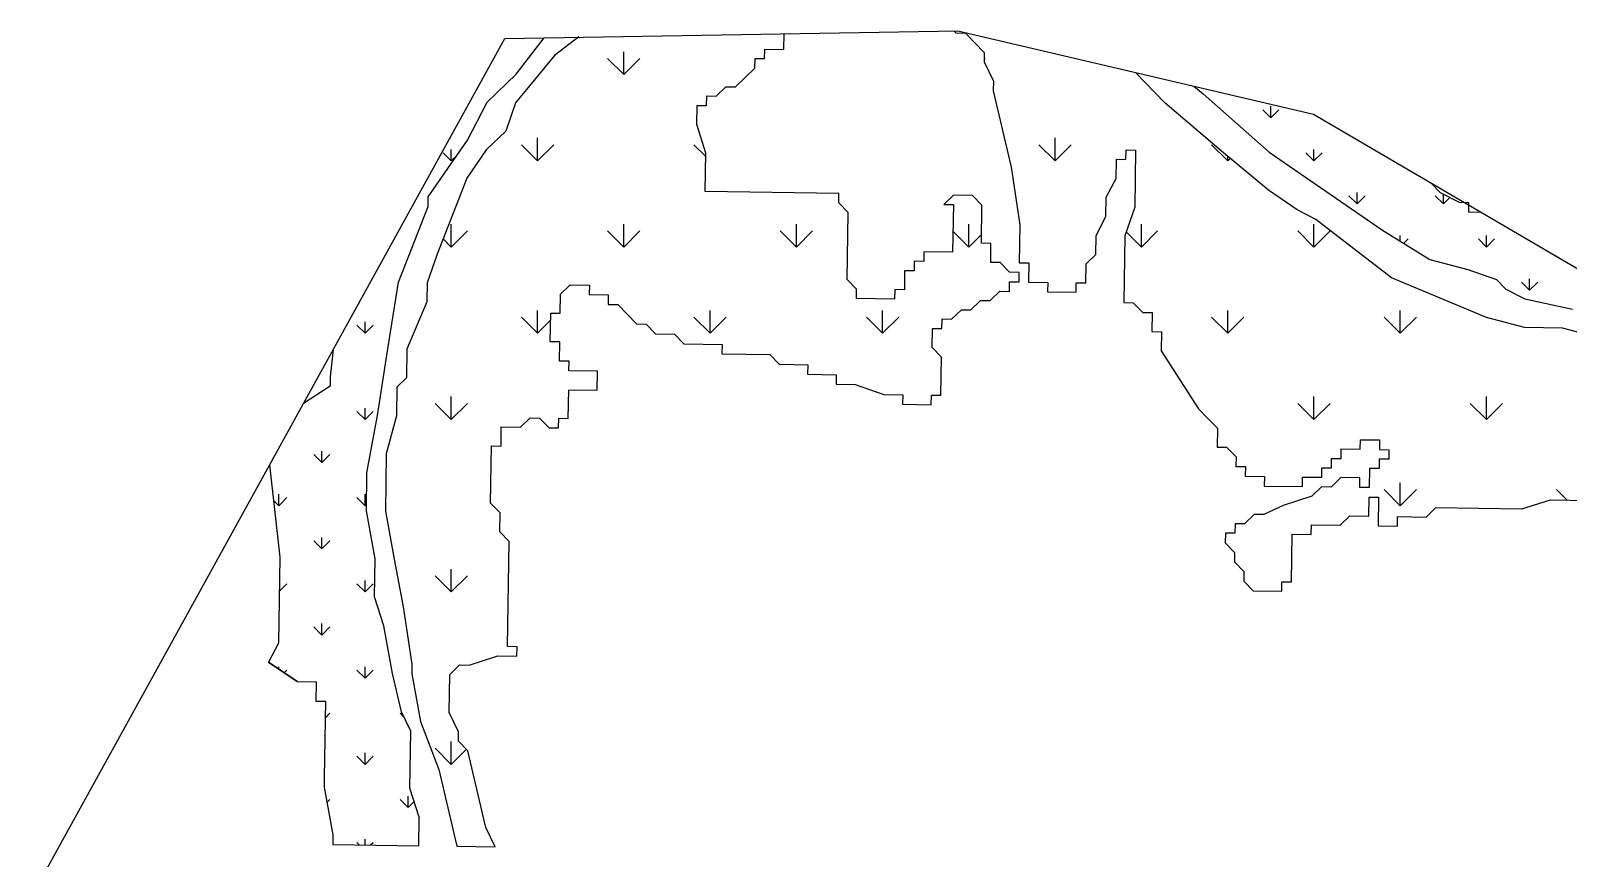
# Model space of a CAD drawing. Header units: metres. Extents: x 265309 to 267425, y 2141467 to 2144180.
# Drawn here: x 265461 to 266101, y 2143835 to 2144180 of the extents above; entities that cross this region are included whole.
import ezdxf

# ---------------------------------------------------------------- set-up
doc = ezdxf.new("R2010")
doc.units = ezdxf.units.M
doc.layers.add('MANGROOVES', color=112, linetype='Continuous')
doc.layers.add('village', color=3, linetype='Continuous')

msp = doc.modelspace()

# ---------------------------------------------------------------- linework, layer by layer
at = {"layer": 'MANGROOVES'}
for p, q in [((265845.27, 2144180.14), (265846.1, 2144179.28)), ((265846.1, 2144179.28), (265850.07, 2144179.22)), ((265850.07, 2144179.22), (265853.99, 2144175.19)), ((265662.95, 2144162.12), (265674.67, 2144177.26)), ((265689.03, 2144177.64), (265678.97, 2144169.83)), ((265774.43, 2144172.39), (265774.53, 2144178.95)), ((265853.99, 2144175.19), (265857.9, 2144171.16)), ((265678.97, 2144169.83), (265662.78, 2144150.19)), ((265762.39, 2144164.62), (265762.45, 2144168.6)), ((265762.45, 2144168.6), (265766.42, 2144168.54)), ((265766.42, 2144168.54), (265766.48, 2144172.51)), ((265766.48, 2144172.51), (265774.43, 2144172.39)), ((265857.9, 2144171.16), (265857.84, 2144167.18)), ((265857.84, 2144167.18), (265861.7, 2144159.17)), ((265650.85, 2144150.37), (265662.95, 2144162.12)), ((265754.32, 2144156.79), (265762.39, 2144164.62)), ((265933.13, 2144150.16), (265920.83, 2144162.83)), ((265746.31, 2144152.93), (265750.34, 2144156.85)), ((265750.34, 2144156.85), (265754.32, 2144156.79)), ((265861.7, 2144159.17), (265861.64, 2144155.19)), ((265861.64, 2144155.19), (265869.12, 2144123.27)), ((265945.18, 2144157.12), (265949.09, 2144153.9)), ((265949.09, 2144153.9), (265976.56, 2144129.63)), ((265642.67, 2144134.59), (265650.85, 2144150.37)), ((265662.78, 2144150.19), (265658.63, 2144138.32)), ((265738.18, 2144141.12), (265738.3, 2144149.07)), ((265738.3, 2144149.07), (265742.28, 2144149.01)), ((265742.28, 2144149.01), (265742.33, 2144152.99)), ((265742.33, 2144152.99), (265746.31, 2144152.93)), ((265956.68, 2144129.93), (265933.13, 2144150.16)), ((265741.98, 2144129.14), (265738.18, 2144141.12)), ((265626.41, 2144110.97), (265642.67, 2144134.59)), ((265658.63, 2144138.32), (265650.56, 2144130.49)), ((265650.56, 2144130.49), (265642.43, 2144118.68)), ((265741.74, 2144113.23), (265741.98, 2144129.14)), ((265916.88, 2144126.54), (265916.94, 2144130.52)), ((265916.94, 2144130.52), (265920.91, 2144130.46)), ((265920.91, 2144130.46), (265920.56, 2144106.6)), ((265976.32, 2144113.73), (265956.68, 2144129.93)), ((265976.56, 2144129.63), (266000.17, 2144113.37)), ((265869.12, 2144123.27), (265872.74, 2144099.36)), ((265912.78, 2144118.65), (265912.9, 2144126.6)), ((265912.9, 2144126.6), (265916.88, 2144126.54)), ((265642.43, 2144118.68), (265630.03, 2144087.06)), ((265908.69, 2144110.76), (265912.78, 2144118.65)), ((266043.96, 2144116.7), (266043.76, 2144116.9)), ((266047.87, 2144112.67), (266043.96, 2144116.7)), ((265626.35, 2144106.99), (265626.41, 2144110.97)), ((265797.39, 2144112.41), (265741.74, 2144113.23)), ((265797.33, 2144108.43), (265797.39, 2144112.41)), ((265845.09, 2144111.7), (265841.06, 2144107.78)), ((265853.04, 2144111.58), (265845.09, 2144111.7)), ((265856.96, 2144107.55), (265853.04, 2144111.58)), ((265908.57, 2144102.8), (265908.69, 2144110.76)), ((265988.13, 2144105.6), (265976.32, 2144113.73)), ((266000.17, 2144113.37), (266023.79, 2144097.12)), ((266055.76, 2144108.57), (266047.87, 2144112.67)), ((265613.96, 2144075.37), (265626.35, 2144106.99)), ((265801.25, 2144104.4), (265797.33, 2144108.43)), ((265800.84, 2144076.57), (265801.25, 2144104.4)), ((265841.06, 2144107.78), (265845.03, 2144107.72)), ((265845.03, 2144107.72), (265844.74, 2144087.85)), ((265856.72, 2144091.64), (265856.96, 2144107.55)), ((265904.48, 2144094.91), (265908.57, 2144102.8)), ((265920.56, 2144106.6), (265916.4, 2144094.74)), ((265996.02, 2144101.51), (265988.13, 2144105.6)), ((266059.74, 2144108.51), (266055.76, 2144108.57)), ((266059.68, 2144104.54), (266059.74, 2144108.51)), ((266065.01, 2144104.46), (266059.68, 2144104.54)), ((265872.74, 2144099.36), (265872.5, 2144083.46)), ((266011.74, 2144089.34), (265996.02, 2144101.51)), ((266023.79, 2144097.12), (266043.48, 2144084.9)), ((265860.7, 2144091.59), (265856.72, 2144091.64)), ((265860.58, 2144083.63), (265860.7, 2144091.59)), ((265904.36, 2144086.96), (265904.48, 2144094.91)), ((265916.4, 2144094.74), (265915.99, 2144066.91)), ((265630.03, 2144087.06), (265625.88, 2144075.19)), ((265828.78, 2144084.11), (265828.72, 2144080.13)), ((265832.75, 2144084.05), (265828.78, 2144084.11)), ((265832.81, 2144088.02), (265832.75, 2144084.05)), ((265844.74, 2144087.85), (265832.81, 2144088.02)), ((265864.55, 2144083.58), (265860.58, 2144083.63)), ((265868.47, 2144079.54), (265864.55, 2144083.58)), ((265872.5, 2144083.46), (265876.48, 2144083.4)), ((265876.48, 2144083.4), (265876.36, 2144075.45)), ((265900.33, 2144083.04), (265904.36, 2144086.96)), ((266027.47, 2144077.18), (266011.74, 2144089.34)), ((266043.48, 2144084.9), (266059.32, 2144080.69)), ((265824.75, 2144080.19), (265824.63, 2144072.24)), ((265828.72, 2144080.13), (265824.75, 2144080.19)), ((265872.44, 2144079.48), (265868.47, 2144079.54)), ((265872.39, 2144075.51), (265872.44, 2144079.48)), ((265900.21, 2144075.09), (265900.33, 2144083.04)), ((266066.98, 2144060.69), (266027.47, 2144077.18)), ((266059.32, 2144080.69), (266071.19, 2144076.53)), ((265609.57, 2144047.6), (265613.96, 2144075.37)), ((265625.88, 2144075.19), (265625.76, 2144067.24)), ((265681.35, 2144062.44), (265681.47, 2144070.39)), ((265681.47, 2144070.39), (265685.51, 2144074.3)), ((265685.51, 2144074.3), (265693.46, 2144074.19)), ((265693.46, 2144074.19), (265693.4, 2144070.21)), ((265804.75, 2144072.53), (265800.84, 2144076.57)), ((265804.69, 2144068.56), (265804.75, 2144072.53)), ((265820.65, 2144072.3), (265820.59, 2144068.32)), ((265824.63, 2144072.24), (265820.65, 2144072.3)), ((265860.34, 2144067.73), (265864.38, 2144071.65)), ((265864.38, 2144071.65), (265868.35, 2144071.59)), ((265868.35, 2144071.59), (265868.41, 2144075.57)), ((265868.41, 2144075.57), (265872.39, 2144075.51)), ((265876.36, 2144075.45), (265884.31, 2144075.33)), ((265884.31, 2144075.33), (265884.25, 2144071.35)), ((265884.25, 2144071.35), (265896.18, 2144071.18)), ((265896.18, 2144071.18), (265896.24, 2144075.15)), ((265896.24, 2144075.15), (265900.21, 2144075.09)), ((266071.19, 2144076.53), (266075.11, 2144072.5)), ((266075.11, 2144072.5), (266083, 2144068.41)), ((265625.76, 2144067.24), (265617.52, 2144047.48)), ((265693.4, 2144070.21), (265701.35, 2144070.09)), ((265701.35, 2144070.09), (265701.29, 2144066.12)), ((265701.29, 2144066.12), (265705.26, 2144066.06)), ((265705.26, 2144066.06), (265709.18, 2144062.02)), ((265820.59, 2144068.32), (265804.69, 2144068.56)), ((265844.33, 2144060.02), (265848.36, 2144063.93)), ((265848.36, 2144063.93), (265852.33, 2144063.88)), ((265852.33, 2144063.88), (265856.37, 2144067.79)), ((265856.37, 2144067.79), (265860.34, 2144067.73)), ((265915.99, 2144066.91), (265919.97, 2144066.85)), ((265919.97, 2144066.85), (265923.88, 2144062.81)), ((266083, 2144068.41), (266102.81, 2144064.13)), ((265677.2, 2144050.57), (265677.38, 2144062.49)), ((265677.38, 2144062.49), (265681.35, 2144062.44)), ((265709.18, 2144062.02), (265713.09, 2144057.99)), ((265713.09, 2144057.99), (265717.07, 2144057.93)), ((265717.07, 2144057.93), (265720.99, 2144053.89)), ((265840.29, 2144056.1), (265840.35, 2144060.08)), ((265840.35, 2144060.08), (265844.33, 2144060.02)), ((265923.88, 2144062.81), (265927.86, 2144062.75)), ((265927.86, 2144062.75), (265927.74, 2144054.8)), ((266082.82, 2144056.48), (266066.98, 2144060.69)), ((265720.99, 2144053.89), (265728.94, 2144053.78)), ((265728.94, 2144053.78), (265732.85, 2144049.74)), ((265836.2, 2144048.21), (265836.32, 2144056.16)), ((265836.32, 2144056.16), (265840.29, 2144056.1)), ((265927.74, 2144054.8), (265931.71, 2144054.74)), ((265931.71, 2144054.74), (265931.6, 2144046.79)), ((266098.72, 2144056.24), (266082.82, 2144056.48)), ((266130.4, 2144047.82), (266098.72, 2144056.24)), ((265586.85, 2144047.42), (265585.54, 2144036.02)), ((265605.18, 2144019.83), (265609.57, 2144047.6)), ((265617.52, 2144047.48), (265617.34, 2144035.55)), ((265681.18, 2144050.51), (265677.2, 2144050.57)), ((265681.06, 2144042.56), (265681.18, 2144050.51)), ((265732.85, 2144049.74), (265748.75, 2144049.51)), ((265748.75, 2144049.51), (265748.69, 2144045.53)), ((265748.69, 2144045.53), (265768.57, 2144045.24)), ((265768.57, 2144045.24), (265772.48, 2144041.2)), ((265840.11, 2144044.17), (265836.2, 2144048.21)), ((265931.6, 2144046.79), (265947.14, 2144022.7)), ((265685.03, 2144042.5), (265681.06, 2144042.56)), ((265684.98, 2144038.52), (265685.03, 2144042.5)), ((265696.9, 2144038.35), (265684.98, 2144038.52)), ((265696.78, 2144030.4), (265696.9, 2144038.35)), ((265772.48, 2144041.2), (265784.41, 2144041.02)), ((265784.41, 2144041.02), (265784.35, 2144037.05)), ((265839.88, 2144028.27), (265840.11, 2144044.17)), ((265585.48, 2144032.05), (265574.46, 2144024.93)), ((265585.54, 2144036.02), (265585.48, 2144032.05)), ((265617.34, 2144035.55), (265613.31, 2144031.63)), ((265784.35, 2144037.05), (265796.27, 2144036.87)), ((265796.27, 2144036.87), (265796.21, 2144032.9)), ((265796.21, 2144032.9), (265804.16, 2144032.78)), ((265804.16, 2144032.78), (265816.03, 2144028.63)), ((265613.31, 2144031.63), (265613.13, 2144019.71)), ((265684.68, 2144018.65), (265684.86, 2144030.57)), ((265684.86, 2144030.57), (265696.78, 2144030.4)), ((265816.03, 2144028.63), (265823.98, 2144028.51)), ((265823.98, 2144028.51), (265823.92, 2144024.53)), ((265835.84, 2144024.36), (265835.9, 2144028.33)), ((265835.9, 2144028.33), (265839.88, 2144028.27)), ((265600.85, 2143996.03), (265605.18, 2144019.83)), ((265613.13, 2144019.71), (265608.92, 2144003.86)), ((265823.92, 2144024.53), (265835.84, 2144024.36)), ((265947.14, 2144022.7), (265951.06, 2144018.67)), ((265656.68, 2144007.13), (265656.8, 2144015.08)), ((265656.8, 2144015.08), (265664.75, 2144014.97)), ((265664.75, 2144014.97), (265668.78, 2144018.88)), ((265668.78, 2144018.88), (265672.76, 2144018.82)), ((265672.76, 2144018.82), (265676.67, 2144014.79)), ((265676.67, 2144014.79), (265680.65, 2144014.73)), ((265680.65, 2144014.73), (265680.71, 2144018.7)), ((265680.71, 2144018.7), (265684.68, 2144018.65)), ((265951.06, 2144018.67), (265954.97, 2144014.64)), ((265954.97, 2144014.64), (265954.86, 2144006.68)), ((265652.35, 2143983.34), (265652.7, 2144007.19)), ((265652.7, 2144007.19), (265656.68, 2144007.13)), ((265954.86, 2144006.68), (265958.83, 2144006.63)), ((265958.83, 2144006.63), (265962.75, 2144002.59)), ((266014.48, 2144005.8), (266014.54, 2144009.77)), ((266014.54, 2144009.77), (266022.49, 2144009.66)), ((266022.49, 2144009.66), (266022.43, 2144005.68)), ((265608.92, 2144003.86), (265608.57, 2143980.01)), ((265962.75, 2144002.59), (265962.69, 2143998.61)), ((266002.44, 2143998.03), (266002.5, 2144002)), ((266002.5, 2144002), (266006.47, 2144001.94)), ((266006.47, 2144001.94), (266006.53, 2144005.92)), ((266006.53, 2144005.92), (266014.48, 2144005.8)), ((266022.37, 2144001.71), (266022.31, 2143997.73)), ((266026.35, 2144001.65), (266022.37, 2144001.71)), ((266022.43, 2144005.68), (266026.4, 2144005.62)), ((266026.4, 2144005.62), (266026.35, 2144001.65)), ((265560.32, 2143999.27), (265564.55, 2143960.78)), ((265600.62, 2143980.13), (265600.85, 2143996.03)), ((265962.69, 2143998.61), (265966.66, 2143998.56)), ((265966.66, 2143998.56), (265966.6, 2143994.58)), ((265966.6, 2143994.58), (265974.55, 2143994.46)), ((265974.55, 2143994.46), (265974.49, 2143990.49)), ((265990.39, 2143990.25), (265990.45, 2143994.23)), ((265990.45, 2143994.23), (265998.4, 2143994.11)), ((265998.4, 2143994.11), (265998.46, 2143998.08)), ((265998.46, 2143998.08), (266002.44, 2143998.03)), ((266006.35, 2143993.99), (266002.32, 2143990.07)), ((266014.3, 2143993.87), (266006.35, 2143993.99)), ((266014.24, 2143989.9), (266014.3, 2143993.87)), ((266018.34, 2143997.79), (266018.22, 2143989.84)), ((266022.31, 2143997.73), (266018.34, 2143997.79)), ((265974.49, 2143990.49), (265990.39, 2143990.25)), ((265998.34, 2143990.13), (265994.31, 2143986.22)), ((266002.32, 2143990.07), (265998.34, 2143990.13)), ((266018.22, 2143989.84), (266014.24, 2143989.9)), ((265656.27, 2143979.3), (265652.35, 2143983.34)), ((265982.33, 2143982.42), (265974.32, 2143978.56)), ((265994.31, 2143986.22), (265982.33, 2143982.42)), ((266018.04, 2143977.91), (266018.16, 2143985.86)), ((266018.16, 2143985.86), (266022.13, 2143985.8)), ((266022.13, 2143985.8), (266021.96, 2143973.88)), ((266041.89, 2143977.56), (266045.92, 2143981.47)), ((266045.92, 2143981.47), (266081.7, 2143980.94)), ((266081.7, 2143980.94), (266093.68, 2143984.74)), ((266093.68, 2143984.74), (266109.58, 2143984.51)), ((265604.3, 2143960.19), (265600.62, 2143980.13)), ((265608.57, 2143980.01), (265612.25, 2143960.07)), ((265656.15, 2143971.35), (265656.27, 2143979.3)), ((265962.33, 2143974.76), (265962.27, 2143970.79)), ((265966.31, 2143974.7), (265962.33, 2143974.76)), ((265970.34, 2143978.62), (265966.31, 2143974.7)), ((265974.32, 2143978.56), (265970.34, 2143978.62)), ((265994.07, 2143970.31), (265994.13, 2143974.29)), ((265994.13, 2143974.29), (266006.06, 2143974.11)), ((266006.06, 2143974.11), (266010.09, 2143978.03)), ((266010.09, 2143978.03), (266018.04, 2143977.91)), ((266029.91, 2143973.76), (266029.97, 2143977.73)), ((266029.97, 2143977.73), (266041.89, 2143977.56)), ((265660.06, 2143967.32), (265656.15, 2143971.35)), ((265958.3, 2143970.85), (265958.24, 2143966.87)), ((265962.27, 2143970.79), (265958.3, 2143970.85)), ((265985.83, 2143950.55), (265986.12, 2143970.43)), ((265986.12, 2143970.43), (265994.07, 2143970.31)), ((266021.96, 2143973.88), (266029.91, 2143973.76)), ((265659.42, 2143923.59), (265660.06, 2143967.32)), ((265958.24, 2143966.87), (265962.16, 2143962.84)), ((265962.16, 2143962.84), (265962.1, 2143958.86)), ((265564.55, 2143960.78), (265564.02, 2143925)), ((265604.06, 2143944.29), (265604.3, 2143960.19)), ((265612.25, 2143960.07), (265615.93, 2143940.14)), ((265962.1, 2143958.86), (265966.01, 2143954.83)), ((265966.01, 2143954.83), (265965.95, 2143950.85)), ((265965.95, 2143950.85), (265969.87, 2143946.82)), ((265981.8, 2143946.64), (265981.85, 2143950.61)), ((265981.85, 2143950.61), (265985.83, 2143950.55)), ((265607.86, 2143932.3), (265604.06, 2143944.29)), ((265969.87, 2143946.82), (265981.8, 2143946.64)), ((265615.93, 2143940.14), (265619.55, 2143916.23)), ((265611.54, 2143912.37), (265607.86, 2143932.3)), ((265564.02, 2143925), (265559.92, 2143917.11)), ((265663.39, 2143923.53), (265659.42, 2143923.59)), ((265663.33, 2143919.55), (265663.39, 2143923.53)), ((265571.73, 2143908.98), (265559.92, 2143917.11)), ((265559.92, 2143917.11), (265571.73, 2143908.98)), ((265643.4, 2143915.87), (265655.38, 2143919.67)), ((265655.38, 2143919.67), (265663.33, 2143919.55)), ((265615.28, 2143896.41), (265611.54, 2143912.37)), ((265619.55, 2143916.23), (265619.49, 2143912.25)), ((265619.49, 2143912.25), (265623.17, 2143892.31)), ((265635.15, 2143896.11), (265635.39, 2143912.01)), ((265635.39, 2143912.01), (265639.42, 2143915.93)), ((265639.42, 2143915.93), (265643.4, 2143915.87)), ((265571.73, 2143908.98), (265579.68, 2143908.86)), ((265579.68, 2143908.86), (265579.56, 2143900.91)), ((265579.56, 2143900.91), (265583.54, 2143900.85)), ((265583.54, 2143900.85), (265583.07, 2143869.05)), ((265619.14, 2143888.4), (265615.28, 2143896.41)), ((265623.17, 2143892.31), (265630.82, 2143872.32)), ((265639.01, 2143888.1), (265635.15, 2143896.11)), ((265618.78, 2143864.54), (265619.14, 2143888.4)), ((265638.95, 2143884.13), (265639.01, 2143888.1)), ((265642.87, 2143880.09), (265638.95, 2143884.13)), ((265650.34, 2143848.17), (265642.87, 2143880.09)), ((265630.82, 2143872.32), (265634.56, 2143856.36)), ((265583.07, 2143869.05), (265583.01, 2143865.07)), ((265583.01, 2143865.07), (265586.69, 2143845.14)), ((265622.58, 2143852.56), (265618.78, 2143864.54)), ((265634.56, 2143856.36), (265638.3, 2143840.4)), ((265622.4, 2143840.63), (265622.58, 2143852.56)), ((265654.2, 2143840.16), (265650.34, 2143848.17)), ((265586.69, 2143845.14), (265586.63, 2143841.16)), ((265586.63, 2143841.16), (265622.4, 2143840.63)), ((265638.3, 2143840.4), (265654.2, 2143840.16))]:
    msp.add_line(p, q, dxfattribs=at)
at = {"layer": 'MANGROOVES', "linetype": 'Continuous'}
for p, q in [((265707.82, 2144161.87), (265701.08, 2144168.61)), ((265707.82, 2144161.87), (265707.82, 2144171.4)), ((265707.82, 2144161.87), (265714.55, 2144168.61)), ((265857.86, 2144168.23), (265858.24, 2144168.61)), ((265977.23, 2144143.91), (265973.86, 2144147.28)), ((265977.23, 2144143.91), (265977.23, 2144148.67)), ((265977.23, 2144143.91), (265980.59, 2144147.28)), ((265671.9, 2144125.95), (265671.9, 2144135.48)), ((265887.42, 2144125.95), (265887.42, 2144135.48)), ((265635.98, 2144125.95), (265632.61, 2144129.32)), ((265635.98, 2144125.95), (265635.98, 2144130.71)), ((265635.98, 2144125.95), (265638.38, 2144128.35)), ((265671.9, 2144125.95), (265665.16, 2144132.69)), ((265671.9, 2144125.95), (265678.63, 2144132.69)), ((265741.96, 2144127.73), (265737, 2144132.69)), ((265887.42, 2144125.95), (265880.69, 2144132.69)), ((265887.42, 2144125.95), (265894.16, 2144132.69)), ((265959.27, 2144125.95), (265952.53, 2144132.69)), ((265995.19, 2144125.95), (265991.82, 2144129.32)), ((265995.19, 2144125.95), (265995.19, 2144130.71)), ((265995.19, 2144125.95), (265998.55, 2144129.32)), ((265959.27, 2144125.95), (265959.27, 2144127.8)), ((265959.27, 2144125.95), (265960.28, 2144126.96)), ((266013.15, 2144107.99), (266009.78, 2144111.36)), ((266013.15, 2144107.99), (266013.15, 2144112.75)), ((266013.15, 2144107.99), (266016.51, 2144111.36)), ((266049.07, 2144107.99), (266045.7, 2144111.36)), ((266049.07, 2144107.99), (266049.07, 2144112.05)), ((266049.07, 2144107.99), (266051.74, 2144110.66)), ((265635.98, 2144090.03), (265635.98, 2144099.56)), ((265635.98, 2144090.03), (265642.71, 2144096.77)), ((265707.82, 2144090.03), (265701.08, 2144096.77)), ((265707.82, 2144090.03), (265707.82, 2144099.56)), ((265707.82, 2144090.03), (265714.55, 2144096.77)), ((265779.66, 2144090.03), (265772.92, 2144096.77)), ((265779.66, 2144090.03), (265779.66, 2144099.56)), ((265779.66, 2144090.03), (265786.4, 2144096.77)), ((265851.5, 2144090.03), (265844.87, 2144096.66)), ((265851.5, 2144090.03), (265851.5, 2144099.56)), ((265923.34, 2144090.03), (265916.98, 2144096.39)), ((265923.34, 2144090.03), (265923.34, 2144099.56)), ((265923.34, 2144090.03), (265930.08, 2144096.77)), ((265995.19, 2144090.03), (265988.45, 2144096.77)), ((265995.19, 2144090.03), (265995.19, 2144099.56)), ((265995.19, 2144090.03), (266001.92, 2144096.77)), ((265635.98, 2144090.03), (265632.55, 2144093.46)), ((265851.5, 2144090.03), (265856.78, 2144095.3)), ((266031.11, 2144092.58), (266031.11, 2144094.79)), ((266032.68, 2144091.6), (266034.47, 2144093.4)), ((266067.03, 2144090.03), (266063.66, 2144093.4)), ((266067.03, 2144090.03), (266067.03, 2144094.79)), ((266067.03, 2144090.03), (266070.4, 2144093.4)), ((266084.99, 2144072.07), (266084.99, 2144076.83)), ((266084.99, 2144072.07), (266081.62, 2144075.44)), ((266084.99, 2144072.07), (266088.36, 2144075.44)), ((265600.06, 2144054.11), (265596.69, 2144057.48)), ((265600.06, 2144054.11), (265600.06, 2144058.87)), ((265600.06, 2144054.11), (265603.42, 2144057.48)), ((265671.9, 2144054.11), (265665.16, 2144060.84)), ((265671.9, 2144054.11), (265671.9, 2144063.63)), ((265671.9, 2144054.11), (265677.34, 2144059.55)), ((265743.74, 2144054.11), (265737, 2144060.84)), ((265743.74, 2144054.11), (265743.74, 2144063.63)), ((265743.74, 2144054.11), (265750.47, 2144060.84)), ((265815.58, 2144054.11), (265808.85, 2144060.84)), ((265815.58, 2144054.11), (265815.58, 2144063.63)), ((265815.58, 2144054.11), (265822.32, 2144060.84)), ((265959.27, 2144054.11), (265952.53, 2144060.84)), ((265959.27, 2144054.11), (265959.27, 2144063.63)), ((265959.27, 2144054.11), (265966, 2144060.84)), ((266031.11, 2144054.11), (266024.37, 2144060.84)), ((266031.11, 2144054.11), (266031.11, 2144063.63)), ((266031.11, 2144054.11), (266037.84, 2144060.84)), ((265635.98, 2144018.19), (265635.98, 2144027.71)), ((265995.19, 2144018.19), (265995.19, 2144027.71)), ((266067.03, 2144018.19), (266067.03, 2144027.71)), ((265600.06, 2144018.19), (265596.69, 2144021.56)), ((265600.06, 2144018.19), (265600.06, 2144022.95)), ((265600.06, 2144018.19), (265603.42, 2144021.56)), ((265635.98, 2144018.19), (265629.24, 2144024.92)), ((265635.98, 2144018.19), (265642.71, 2144024.92)), ((265995.19, 2144018.19), (265988.45, 2144024.92)), ((265995.19, 2144018.19), (266001.92, 2144024.92)), ((266067.03, 2144018.19), (266060.29, 2144024.92)), ((266067.03, 2144018.19), (266073.76, 2144024.92)), ((265582.09, 2144000.23), (265578.73, 2144003.6)), ((265582.09, 2144000.23), (265582.09, 2144004.99)), ((265582.09, 2144000.23), (265585.46, 2144003.6)), ((266031.11, 2143982.27), (266024.37, 2143989)), ((266031.11, 2143982.27), (266031.11, 2143991.79)), ((266031.11, 2143982.27), (266037.84, 2143989)), ((266100.58, 2143984.64), (266096.21, 2143989)), ((265564.13, 2143982.27), (265561.95, 2143984.46)), ((265564.13, 2143982.27), (265564.13, 2143987.03)), ((265564.13, 2143982.27), (265567.5, 2143985.63)), ((265600.06, 2143982.27), (265596.69, 2143985.63)), ((265600.06, 2143982.27), (265600.06, 2143987.03)), ((265600.06, 2143982.27), (265600.66, 2143982.87)), ((265582.09, 2143964.31), (265582.09, 2143969.07)), ((265582.09, 2143964.31), (265578.73, 2143967.67)), ((265582.09, 2143964.31), (265585.46, 2143967.67)), ((265635.98, 2143946.35), (265635.98, 2143955.87)), ((265564.34, 2143946.55), (265567.5, 2143949.71)), ((265600.06, 2143946.35), (265596.69, 2143949.71)), ((265600.06, 2143946.35), (265600.06, 2143951.11)), ((265600.06, 2143946.35), (265603.42, 2143949.71)), ((265635.98, 2143946.35), (265629.24, 2143953.08)), ((265635.98, 2143946.35), (265642.71, 2143953.08)), ((265582.09, 2143928.39), (265578.73, 2143931.75)), ((265582.09, 2143928.39), (265582.09, 2143933.15)), ((265582.09, 2143928.39), (265585.46, 2143931.75)), ((265564.13, 2143914.21), (265564.13, 2143915.19)), ((265566.38, 2143912.67), (265567.5, 2143913.79)), ((265600.06, 2143910.43), (265596.69, 2143913.79)), ((265600.06, 2143910.43), (265600.06, 2143915.19)), ((265600.06, 2143910.43), (265603.42, 2143913.79)), ((265583.43, 2143893.8), (265585.46, 2143895.83)), ((265616.4, 2143894.08), (265614.65, 2143895.83)), ((265600.06, 2143874.5), (265600.06, 2143879.27)), ((265635.98, 2143874.5), (265629.24, 2143881.24)), ((265635.98, 2143874.5), (265635.98, 2143884.03)), ((265635.98, 2143874.5), (265642.22, 2143880.75)), ((265600.06, 2143874.5), (265596.69, 2143877.87)), ((265600.06, 2143874.5), (265603.42, 2143877.87)), ((265584.19, 2143858.64), (265585.46, 2143859.91)), ((265618.02, 2143856.54), (265614.65, 2143859.91)), ((265618.02, 2143856.54), (265618.02, 2143861.31)), ((265618.02, 2143856.54), (265620.52, 2143859.05)), ((265597.64, 2143841), (265596.69, 2143841.95)), ((265600.06, 2143840.96), (265600.06, 2143843.35)), ((265602.4, 2143840.93), (265603.42, 2143841.95))]:
    msp.add_line(p, q, dxfattribs=at)
at = {"layer": 'village'}
for p, q in [((265658.28, 2144176.99), (265846.94, 2144180.17)), ((265846.94, 2144180.17), (265995.06, 2144145.42)), ((265460.86, 2143818.85), (265658.28, 2144176.99)), ((265995.06, 2144145.42), (266241.51, 2144001.12))]:
    msp.add_line(p, q, dxfattribs=at)

doc.saveas('drawing.dxf')
